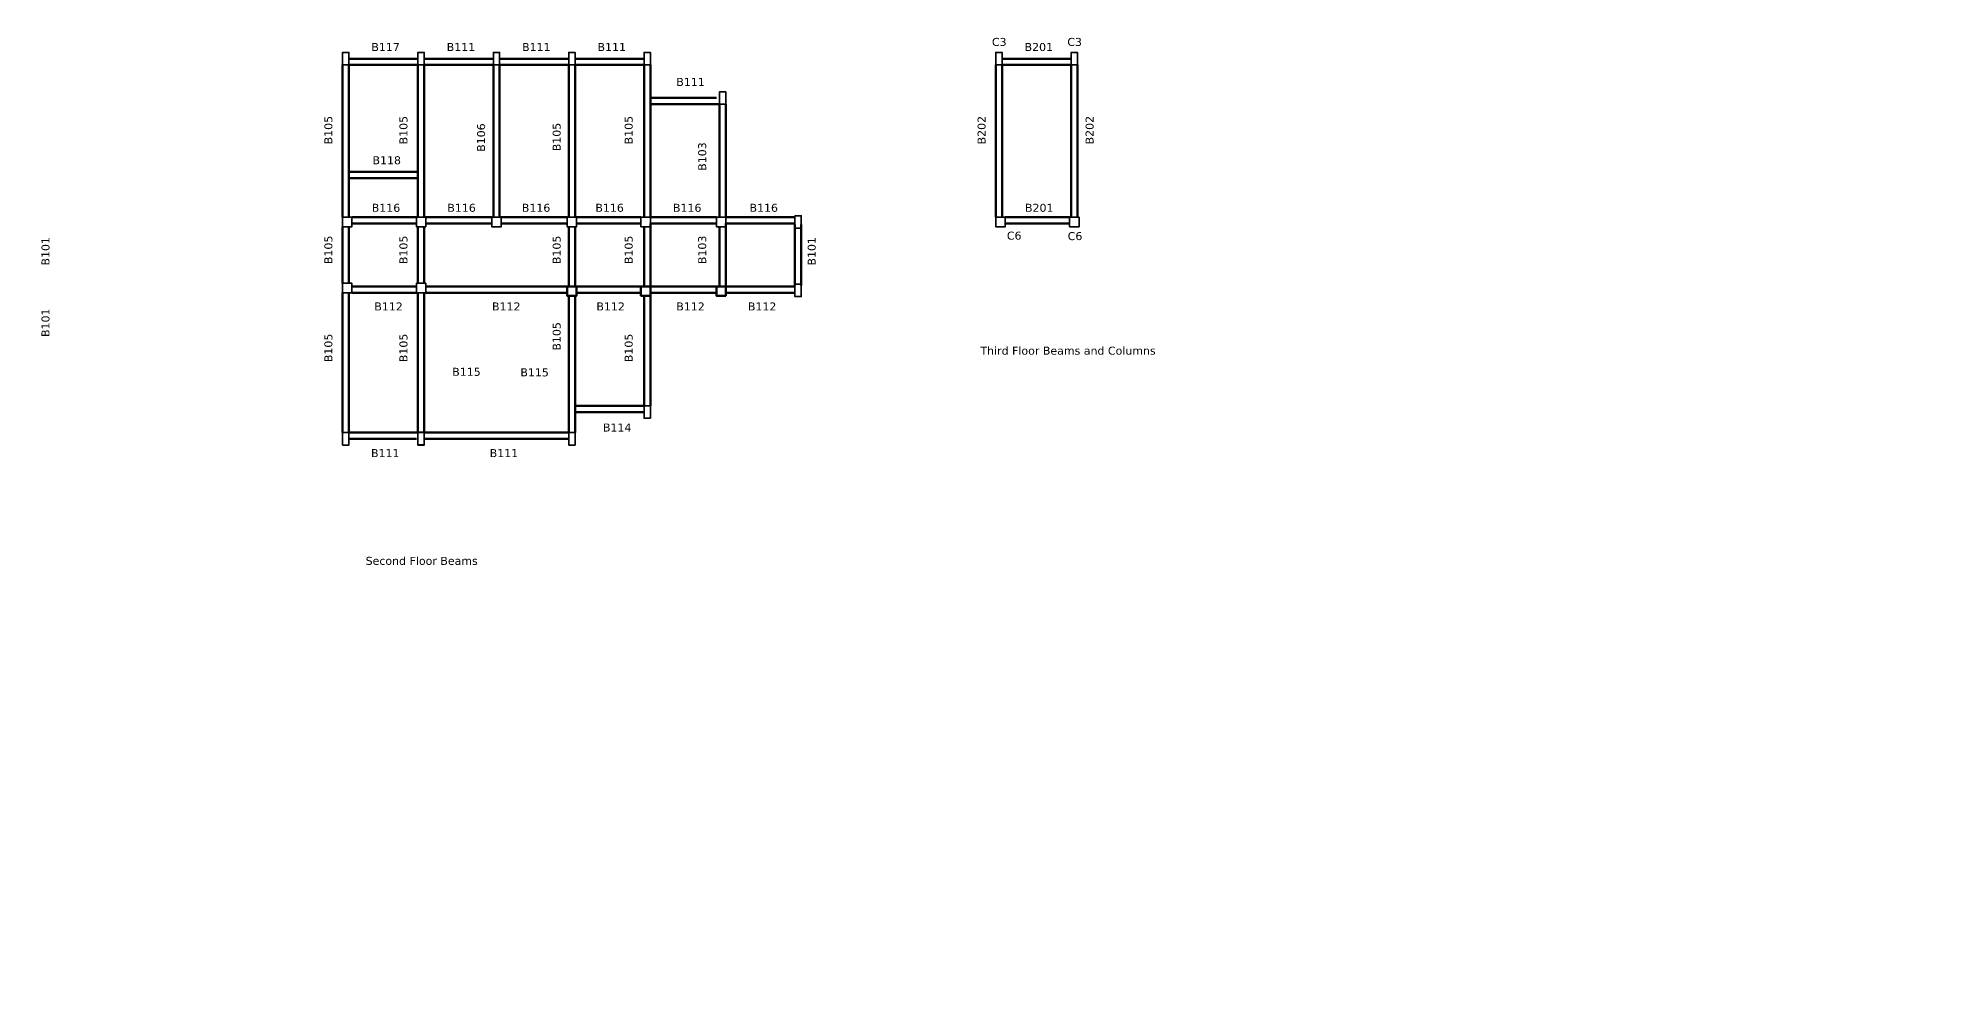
# Model space of a CAD drawing. Header units: feet. Extents: x -5357 to 123217, y -97269 to -8247.
# Drawn here: x 45435 to 49046, y -48305 to -46518 of the extents above; entities that cross this region are included whole.
import ezdxf

# ---------------------------------------------------------------- set-up
doc = ezdxf.new("R2010")
doc.units = ezdxf.units.FT
doc.header["$LTSCALE"] = 50.2
doc.header["$MEASUREMENT"] = 0
doc.header["$PDMODE"] = 3
doc.linetypes.add('PHANTOM2', pattern=[1.25, 0.625, -0.125, 0.125, -0.125, 0.125, -0.125])
doc.layers.get('0').update_dxf_attribs({"lineweight": 35})
doc.layers.add('drg seal txt', color=7, linetype='Continuous')
for name, color, linetype, lineweight in [('Str Beam', 10, 'Continuous', 35), ('Str Clm 2', 7, 'Continuous', 35), ('Str Column', 50, 'Continuous', 35), ('Str LBL', 3, 'Continuous', 35)]:
    doc.layers.add(name, color=color, linetype=linetype, lineweight=lineweight)
doc.layers.add('Str grid', color=7, linetype='Continuous', true_color=0x17d337)
doc.styles.get("Standard").update_dxf_attribs({"font": 'arial.ttf'})
doc.dimstyles.new('Copy of Standard', dxfattribs={"dimscale": 40, "dimtxt": 0.25, "dimasz": 0.3, "dimexe": 0.18, "dimexo": 5, "dimgap": 0.09, "dimtad": 0, "dimtih": 1, "dimtoh": 1, "dimdec": 0, "dimzin": 0, "dimdsep": 46, "dimlunit": 4, "dimtxsty": 'Standard', "dimcen": 0.2, "dimse1": 1, "dimse2": 1, "dimadec": 0, "dimazin": 0, "dimtfac": 1, "dimtdec": 0, "dimtofl": 0, "dimtmove": 0, "dimatfit": 3, "dimfxl": 1, "dimtolj": 1, "dimtzin": 0, "dimarcsym": 0})

# ---------------------------------------------------------------- blocks, each defined once
blk = doc.blocks.new('_ArchTick')
at = {"color": 0, "linetype": 'ByBlock', "const_width": 0.15}
blk.add_lwpolyline([(-0.5, -0.5), (0.5, 0.5)], dxfattribs=at)
blk = doc.blocks.new('*D1067')
at = {"layer": 'Defpoints', "color": 0, "linetype": 'PHANTOM2', "transparency": 16777216}
for p in [(59402.8, -48172.5), (42253.6, -48298.5), (59402.8, -48298.5)]:
    blk.add_point(p, dxfattribs=at)
at = {"layer": 'Str grid', "color": 0, "linetype": 'PHANTOM2', "lineweight": -2, "transparency": 16777216}
for p, q in [((59402.8, -48172.5), (59402.8, -48226.8)), ((59402.8, -48298.5), (59402.8, -48244.2))]:
    blk.add_line(p, q, dxfattribs=at)
at = {"layer": 'Str grid', "color": 0, "linetype": 'PHANTOM2', "lineweight": -2, "transparency": 16777216, "xscale": 12, "yscale": 12, "zscale": 12}
for p, rotation in [((59402.8, -48172.5), 90), ((59402.8, -48298.5), 270)]:
    blk.add_blockref('_ArchTick', p, dxfattribs=dict(at, rotation=rotation))
at = {"layer": 'Str grid', "color": 0, "linetype": 'PHANTOM2', "transparency": 16777216, "insert": (59402.8, -48235.5), "char_height": 10, "attachment_point": 5}
blk.add_mtext('\\A1;10\'-6"', dxfattribs=at)

msp = doc.modelspace()

# ---------------------------------------------------------------- linework, layer by layer
at = {"layer": 'Str Beam', "linetype": 'Continuous', "lineweight": 53}
for p, q in [((46017.42682, -46570.08064), (46017.42682, -46861.08064)), ((46029.42682, -46558.08064), (46161.42682, -46558.08064)), ((46029.42682, -46570.08064), (46161.42682, -46570.08064)), ((46029.42682, -46570.08064), (46029.42682, -46861.08064)), ((46161.42682, -46570.08064), (46161.42682, -46861.08064)), ((46173.42682, -46558.08064), (46305.42682, -46558.08064)), ((46173.42682, -46570.08064), (46305.42682, -46570.08064)), ((46173.42682, -46570.08064), (46173.42682, -46861.08064)), ((46305.42682, -46570.08064), (46305.42682, -46861.08064)), ((46317.42682, -46558.08064), (46449.42682, -46558.08064)), ((46317.42682, -46570.08064), (46449.42682, -46570.08064)), ((46317.42682, -46570.08064), (46317.42682, -46861.08064)), ((46449.42682, -46570.08064), (46449.42682, -46861.08064)), ((46461.42682, -46558.08064), (46593.42682, -46558.08064)), ((46461.42682, -46570.08064), (46593.42682, -46570.08064)), ((46461.42682, -46570.08064), (46461.42682, -46861.08064)), ((46593.42682, -46570.08064), (46593.42682, -46861.08064)), ((46605.42682, -46570.08064), (46605.42682, -46861.08064)), ((47265.11622, -46570.08064), (47265.11622, -46861.08064)), ((47277.11622, -46558.08064), (47409.11622, -46558.08064)), ((47277.11622, -46570.08064), (47409.11622, -46570.08064)), ((47277.11622, -46570.08064), (47277.11622, -46861.08064)), ((47409.11622, -46570.08064), (47409.11622, -46861.08064)), ((47421.11622, -46570.08064), (47421.11622, -46861.08064)), ((46731.42682, -46633.08064), (46605.42682, -46633.08064)), ((46737.42682, -46645.08064), (46605.42682, -46645.08064)), ((46737.42682, -46861.08064), (46737.42682, -46645.08064)), ((46749.42682, -46861.08064), (46749.42682, -46645.08064)), ((46035.42682, -46861.08064), (46158.42682, -46861.08064)), ((46176.42682, -46861.08064), (46302.42682, -46861.08064)), ((46320.42682, -46861.08064), (46446.42682, -46861.08064)), ((46464.42682, -46861.08064), (46587.42682, -46861.08064)), ((46605.42682, -46861.08064), (46731.42682, -46861.08064)), ((46749.42682, -46861.08064), (46881.42682, -46861.08064)), ((47283.11622, -46861.08064), (47406.11622, -46861.08064)), ((46017.42682, -46879.08064), (46017.42682, -46987.08064)), ((46029.42682, -46879.08064), (46029.42682, -46987.08064)), ((46035.42682, -46873.08064), (46158.42682, -46873.08064)), ((46161.42682, -46879.08064), (46161.42682, -46987.08064)), ((46173.42682, -46879.08064), (46173.42682, -46987.08064)), ((46176.42682, -46873.08064), (46302.42682, -46873.08064)), ((46320.42682, -46873.08064), (46446.42682, -46873.08064)), ((46449.42682, -46879.08064), (46449.42682, -46993.08064)), ((46461.42682, -46879.08064), (46461.42682, -46993.08064)), ((46464.42682, -46873.08064), (46587.42682, -46873.08064)), ((46593.42682, -46879.08064), (46593.42682, -46993.08064)), ((46605.42682, -46873.08064), (46731.42682, -46873.08064)), ((46605.42682, -46873.08064), (46605.42682, -46993.08064)), ((46737.42682, -46879.08064), (46737.42682, -46993.08064)), ((46749.42682, -46873.08064), (46881.42682, -46873.08064)), ((46749.42682, -46873.08064), (46749.42682, -46993.08064)), ((46881.42682, -46874.58064), (46881.42682, -46991.58064)), ((46893.42682, -46874.58064), (46893.42682, -46991.58064)), ((47283.11622, -46873.08064), (47406.11622, -46873.08064)), ((46017.42682, -47272.08064), (46017.42682, -47005.08064)), ((46029.42682, -47272.08064), (46029.42682, -47005.08064)), ((46035.42682, -46993.08064), (46158.42682, -46993.08064)), ((46035.42682, -47005.08064), (46158.42682, -47005.08064)), ((46161.42682, -47272.08064), (46161.42682, -47005.08064)), ((46173.42682, -47272.08064), (46173.42682, -47005.08064)), ((46176.42682, -46993.08064), (46446.42682, -46993.08064)), ((46176.42682, -47005.08064), (46446.42682, -47005.08064)), ((46449.42682, -47272.08064), (46449.42682, -47011.08064)), ((46461.42682, -47272.08064), (46461.42682, -47011.08064)), ((46464.42682, -46993.08064), (46587.42682, -46993.08064)), ((46464.42682, -47005.08064), (46587.42682, -47005.08064)), ((46593.42682, -47221.08064), (46593.42682, -47011.08064)), ((46605.42682, -46993.08064), (46731.42682, -46993.08064)), ((46605.42682, -47005.08064), (46731.42682, -47005.08064)), ((46605.42682, -47221.08064), (46605.42682, -47011.08064)), ((46749.42682, -46993.08064), (46881.42682, -46993.08064)), ((46749.42682, -47005.08064), (46881.42682, -47005.08064)), ((46461.42682, -47221.08064), (46593.42682, -47221.08064)), ((46461.42682, -47233.08064), (46593.42682, -47233.08064)), ((46029.42682, -47272.08064), (46161.42682, -47272.08064)), ((46029.42682, -47284.08064), (46158.42682, -47284.08064)), ((46173.42682, -47272.08064), (46449.42682, -47272.08064)), ((46173.42682, -47284.08064), (46449.42682, -47284.08064))]:
    msp.add_line(p, q, dxfattribs=at)
at = {"layer": 'Str Clm 2', "color": 3, "linetype": 'Continuous'}
for points in [[(46029.42682, -46546.08064), (46029.42682, -46570.08064), (46017.42682, -46570.08064), (46017.42682, -46546.08064)], [(46173.42682, -46546.08064), (46173.42682, -46570.08064), (46161.42682, -46570.08064), (46161.42682, -46546.08064)], [(46317.42682, -46546.08064), (46317.42682, -46570.08064), (46305.42682, -46570.08064), (46305.42682, -46546.08064)], [(46461.42682, -46546.08064), (46461.42682, -46570.08064), (46449.42682, -46570.08064), (46449.42682, -46546.08064)], [(46605.42682, -46546.08064), (46605.42682, -46570.08064), (46593.42682, -46570.08064), (46593.42682, -46546.08064)], [(47277.11622, -46546.08064), (47277.11622, -46570.08064), (47265.11622, -46570.08064), (47265.11622, -46546.08064)], [(47421.11622, -46546.08064), (47421.11622, -46570.08064), (47409.11622, -46570.08064), (47409.11622, -46546.08064)], [(46029.42682, -47272.08064), (46029.42682, -47296.08064), (46017.42682, -47296.08064), (46017.42682, -47272.08064)], [(46173.42682, -47271.76212), (46173.42682, -47295.76212), (46161.42682, -47295.76212), (46161.42682, -47271.76212)]]:
    msp.add_lwpolyline(points, close=True, dxfattribs=at)
at = {"layer": 'Str Column', "color": 1, "linetype": 'Continuous', "lineweight": 53}
for p, q in [((46029.42682, -46774.08064), (46161.42682, -46774.08064)), ((46029.42682, -46786.08064), (46161.42682, -46786.08064))]:
    msp.add_line(p, q, dxfattribs=at)
at = {"layer": 'Str Column', "color": 2, "linetype": 'Continuous'}
for points in [[(46017.42682, -46546.08064), (46029.42682, -46546.08064), (46029.42682, -46570.08064), (46017.42682, -46570.08064)], [(46161.42682, -46546.08064), (46173.42682, -46546.08064), (46173.42682, -46570.08064), (46161.42682, -46570.08064)], [(46305.42682, -46546.08064), (46317.42682, -46546.08064), (46317.42682, -46570.08064), (46305.42682, -46570.08064)], [(46449.42682, -46546.08064), (46461.42682, -46546.08064), (46461.42682, -46570.08064), (46449.42682, -46570.08064)], [(46593.42682, -46546.08024), (46605.42682, -46546.08024), (46605.42682, -46570.08024), (46593.42682, -46570.08024)], [(47265.11622, -46546.08064), (47277.11622, -46546.08064), (47277.11622, -46570.08064), (47265.11622, -46570.08064)], [(47409.11622, -46546.08064), (47421.11622, -46546.08064), (47421.11622, -46570.08064), (47409.11622, -46570.08064)], [(46035.42682, -46861.08064), (46035.42682, -46879.08064), (46017.42682, -46879.08064), (46017.42682, -46861.08064)], [(46176.42682, -46861.08064), (46176.42682, -46879.08064), (46158.42682, -46879.08064), (46158.42682, -46861.08064)], [(46320.42682, -46861.08064), (46320.42682, -46879.08064), (46302.42682, -46879.08064), (46302.42682, -46861.08064)], [(46464.42682, -46861.08064), (46464.42682, -46879.08064), (46446.42682, -46879.08064), (46446.42682, -46861.08064)], [(46605.42682, -46861.08064), (46605.42682, -46879.08064), (46587.42682, -46879.08064), (46587.42682, -46861.08064)], [(46749.42682, -46861.08064), (46749.42682, -46879.08064), (46731.42682, -46879.08064), (46731.42682, -46861.08064)], [(46881.42682, -46858.08064), (46893.42682, -46858.08064), (46893.42682, -46882.08064), (46881.42682, -46882.08064)], [(47283.11622, -46861.08064), (47283.11622, -46879.08064), (47265.11622, -46879.08064), (47265.11622, -46861.08064)], [(47424.11622, -46861.08064), (47424.11622, -46879.08064), (47406.11622, -46879.08064), (47406.11622, -46861.08064)], [(46035.42682, -46987.08064), (46035.42682, -47005.08064), (46017.42682, -47005.08064), (46017.42682, -46987.08064)], [(46176.42682, -46987.08064), (46176.42682, -47005.08064), (46158.42682, -47005.08064), (46158.42682, -46987.08064)], [(46464.42682, -46993.08064), (46464.42682, -47011.08064), (46446.42682, -47011.08064), (46446.42682, -46993.08064)], [(46605.42682, -46993.08064), (46605.42682, -47011.08064), (46587.42682, -47011.08064), (46587.42682, -46993.08064)], [(46749.42682, -46993.08064), (46749.42682, -47011.08064), (46731.42682, -47011.08064), (46731.42682, -46993.08064)], [(46881.42682, -46988.58064), (46893.42682, -46988.58064), (46893.42682, -47012.58064), (46881.42682, -47012.58064)], [(46017.42059, -47272.08064), (46029.42059, -47272.08064), (46029.42059, -47296.08064), (46017.42059, -47296.08064)], [(46161.42682, -47272.08064), (46173.42682, -47272.08064), (46173.42682, -47296.08064), (46161.42682, -47296.08064)], [(46449.42682, -47272.08064), (46461.42682, -47272.08064), (46461.42682, -47296.08064), (46449.42682, -47296.08064)]]:
    msp.add_lwpolyline(points, close=True, dxfattribs=at)
at = {"layer": 'Str Column', "linetype": 'Continuous'}
for points in [[(46749.42682, -46645.08064), (46749.42682, -46621.08064), (46737.42682, -46621.08064), (46737.42682, -46645.08024)], [(46605.42682, -47245.08064), (46605.42682, -47221.08064), (46593.42682, -47221.08064), (46593.42682, -47245.08024)]]:
    msp.add_lwpolyline(points, close=True, dxfattribs=at)
at = {"layer": 'Str Column', "linetype": 'Continuous', "lineweight": 53}
for points in [[(46464.42682, -46993.08064), (46464.42682, -47011.08064), (46446.42682, -47011.08064), (46446.42682, -46993.08064)], [(46605.42682, -46993.08064), (46605.42682, -47011.08064), (46587.42682, -47011.08064), (46587.42682, -46993.08064)], [(46749.42682, -46993.08064), (46749.42682, -47011.08064), (46731.42682, -47011.08064), (46731.42682, -46993.08064)]]:
    msp.add_lwpolyline(points, close=True, dxfattribs=at)

# ---------------------------------------------------------------- texts
at = {"layer": 'drg seal txt', "lineweight": 53, "char_height": 15.2852164, "width": 2687.8083334, "attachment_point": 1}
for s, insert in [('{\\fVerdana|b0|i0|c0|p34;Third Floor Beams and Columns}', (47235.69801, -47108.21351)), ('{\\fVerdana|b0|i0|c0|p34;Second Floor Beams}', (46061.51955, -47509.72516))]:
    msp.add_mtext(s, dxfattribs=dict(at, insert=insert))
at = {"layer": 'Str LBL', "char_height": 15.2852164, "width": 28.177633, "attachment_point": 1}
for s, insert in [('{\\fVerdana|b0|i0|c0|p34;B117}', (46072.35276, -46528.09716)), ('{\\fVerdana|b0|i0|c0|p34;B111}', (46216.35276, -46528.09716)), ('{\\fVerdana|b0|i0|c0|p34;B111}', (46360.35276, -46528.09716)), ('{\\fVerdana|b0|i0|c0|p34;B111}', (46504.35276, -46528.09716)), ('{\\fVerdana|b0|i0|c0|p34;C3}', (47257.73883, -46518.40855)), ('{\\fVerdana|b0|i0|c0|p34;B201}', (47320.04216, -46528.09716)), ('{\\fVerdana|b0|i0|c0|p34;C3}', (47401.73883, -46518.40855)), ('{\\fVerdana|b0|i0|c0|p34;B111}', (46654.92075, -46594.75047)), ('{\\fVerdana|b0|i0|c0|p34;B118}', (46074.62058, -46744.43536)), ('{\\fVerdana|b0|i0|c0|p34;B116}', (46073.21074, -46835.25135)), ('{\\fVerdana|b0|i0|c0|p34;B116}', (46217.51466, -46835.25135)), ('{\\fVerdana|b0|i0|c0|p34;B116}', (46359.86866, -46835.25135)), ('{\\fVerdana|b0|i0|c0|p34;B116}', (46500.27276, -46835.25135)), ('{\\fVerdana|b0|i0|c0|p34;B116}', (46648.47689, -46835.25135)), ('{\\fVerdana|b0|i0|c0|p34;B116}', (46794.73111, -46835.25135)), ('{\\fVerdana|b0|i0|c0|p34;B201}', (47320.90014, -46835.25135)), ('{\\fVerdana|b0|i0|c0|p34;C6}', (47286.32145, -46888.43987)), ('{\\fVerdana|b0|i0|c0|p34;C6}', (47402.48937, -46889.29522)), ('{\\fVerdana|b0|i0|c0|p34;B112}', (46078.04588, -47023.72983)), ('{\\fVerdana|b0|i0|c0|p34;B112}', (46302.90131, -47023.72983)), ('{\\fVerdana|b0|i0|c0|p34;B112}', (46502.29334, -47023.72983)), ('{\\fVerdana|b0|i0|c0|p34;B112}', (46654.78797, -47023.72983)), ('{\\fVerdana|b0|i0|c0|p34;B112}', (46791.64203, -47023.72983)), ('{\\fVerdana|b0|i0|c0|p34;B115}', (46226.84316, -47148.61432)), ('{\\fVerdana|b0|i0|c0|p34;B115}', (46357.08002, -47149.65503)), ('{\\fVerdana|b0|i0|c0|p34;B114}', (46514.75064, -47255.03503)), ('{\\fVerdana|b0|i0|c0|p34;B111}', (46071.79994, -47303.89897)), ('{\\fVerdana|b0|i0|c0|p34;B111}', (46298.44292, -47303.89897))]:
    msp.add_mtext(s, dxfattribs=dict(at, insert=insert))
at = {"layer": 'Str LBL', "char_height": 15.2852164, "width": 28.177633, "attachment_point": 1, "rotation": 90}
for s, insert in [('{\\fVerdana|b0|i0|c0|p34;B105}', (45982.64506, -46721.81339)), ('{\\fVerdana|b0|i0|c0|p34;B105}', (46126.04273, -46721.81339)), ('{\\fVerdana|b0|i0|c0|p34;B106}', (46274.31062, -46735.99197)), ('{\\fVerdana|b0|i0|c0|p34;B105}', (46418.69143, -46734.85151)), ('{\\fVerdana|b0|i0|c0|p34;B105}', (46556.23615, -46721.81339)), ('{\\fVerdana|b0|i0|c0|p34;B202}', (47230.33446, -46721.81339)), ('{\\fVerdana|b0|i0|c0|p34;B202}', (47436.67157, -46721.81339)), ('{\\fVerdana|b0|i0|c0|p34;B103}', (46696.70745, -46772.24121)), ('{\\fVerdana|b0|i0|c0|p34;B101}', (45442.38623, -46953.22694)), ('{\\fVerdana|b0|i0|c0|p34;B105}', (45982.64506, -46950.50724)), ('{\\fVerdana|b0|i0|c0|p34;B105}', (46126.04273, -46950.50724)), ('{\\fVerdana|b0|i0|c0|p34;B105}', (46418.69143, -46950.50724)), ('{\\fVerdana|b0|i0|c0|p34;B105}', (46556.23615, -46950.50724)), ('{\\fVerdana|b0|i0|c0|p34;B103}', (46696.70745, -46950.50724)), ('{\\fVerdana|b0|i0|c0|p34;B101}', (46905.84049, -46953.22694)), ('{\\fVerdana|b0|i0|c0|p34;B101}', (45442.38623, -47089.68756)), ('{\\fVerdana|b0|i0|c0|p34;B105}', (46418.69143, -47115.64906)), ('{\\fVerdana|b0|i0|c0|p34;B105}', (45982.64506, -47137.81407)), ('{\\fVerdana|b0|i0|c0|p34;B105}', (46126.04273, -47137.81407)), ('{\\fVerdana|b0|i0|c0|p34;B105}', (46556.23615, -47137.81407))]:
    msp.add_mtext(s, dxfattribs=dict(at, insert=insert))

# ---------------------------------------------------------------- dimensions: what is measured, and where the dimension line sits
at = {"layer": 'Str grid', "color": 0, "linetype": 'PHANTOM2'}
dim = msp.add_linear_dim(base=(59402.75985, -48298.5), p1=(59402.75985, -48172.5), p2=(42253.55418, -48298.5), angle=90, dimstyle='Copy of Standard', override={"dimblk": 'ArchTick'}, dxfattribs=at)
dim.commit()
dim.dimension.update_dxf_attribs({"geometry": '*D1067', "text_midpoint": (59402.75985, -48235.5)})

doc.saveas('drawing.dxf')
